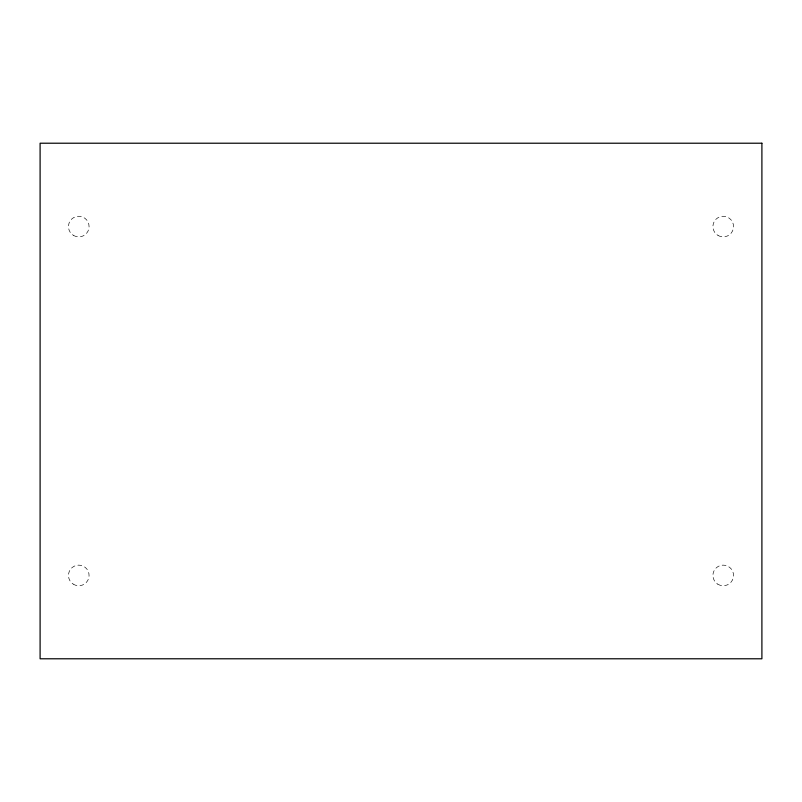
<?xml version="1.0" encoding="UTF-8"?>
<svg xmlns="http://www.w3.org/2000/svg" width="802" height="802" viewBox="0 0 802 802"><rect width="100%" height="100%" fill="white"/><g stroke="black" fill="none" stroke-linecap="round" stroke-linejoin="round"><path stroke-width="0.6" stroke-dasharray="4.01 3.01" d="M73.614 235.497A10.316 10.316 0 0 0 89.082 226.565A10.316 10.316 0 0 0 73.614 217.633A10.316 10.316 0 0 0 73.614 235.497M73.213 584.117A10.316 10.316 0 0 0 89.072 575.906A10.316 10.316 0 0 0 74.025 566.282A10.316 10.316 0 0 0 73.213 584.117M717.83 584.217A10.316 10.316 0 0 0 733.539 575.726A10.316 10.316 0 0 0 718.331 566.362A10.316 10.316 0 0 0 717.83 584.217M718.081 235.497A10.316 10.316 0 0 0 733.539 226.565A10.316 10.316 0 0 0 718.081 217.633A10.316 10.316 0 0 0 718.081 235.497"/><path stroke-width="1.2" d="M761.9 143.217L40.1 143.217L40.1 658.783L761.9 658.783L761.9 143.217"/></g></svg>
